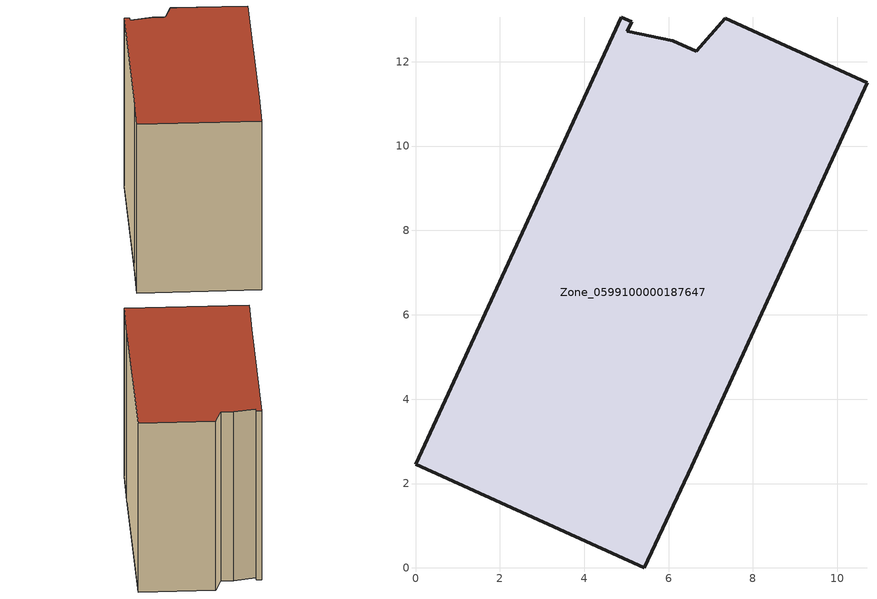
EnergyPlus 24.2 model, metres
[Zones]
Zone_0599100000187647
 floor ground (C_G): 6.1,12.5 6.65,12.24 7.34,13.04 10.7,11.51 6.54,2.41 5.42,0 0,2.46 1.12,4.87 4.87,13.06 5.12,12.94 5.02,12.73 z0
 wall outside (C_F): 5.42,0 6.54,2.41 10.7,11.51 7.34,13.04 6.65,12.24 6.1,12.5 5.02,12.73 5.12,12.94 4.87,13.06 1.12,4.87 0,2.46 5.42,0 z0:8.89
 roof outside (C_R): 6.65,12.24 6.1,12.5 5.02,12.73 5.12,12.94 4.87,13.06 1.12,4.87 0,2.46 5.42,0 6.54,2.41 10.7,11.51 7.34,13.04 z8.89
[BUILDING]
Pand.0599100000187647: North Axis=0; Terrain=City; Loads Convergence Tolerance Value=0.04; Temperature Convergence Tolerance Value=0.4; Solar Distribution=FullExterior; Maximum Number of Warmup Days=25; Minimum Number of Warmup Days=1
[Site:Location]
Rotterdam.The.Hague.AP_ZH_NLD Design_Conditions: Latitude=51.96; Longitude=4.45; Time Zone=1; Elevation=-4.5
[SITE:GROUNDTEMPERATURE:BUILDINGSURFACE]
18, 18, 18, 18, 18, 18, 18, 18, 18, 18, 18, 18
[MATERIAL] Thermal Absorptance=0.9; Solar Absorptance=0.7; Visible Absorptance=0.7
Name | Roughness | Thickness | Conductivity | Density | Specific Heat
G.TI.1946 | MediumSmooth | 0.15 | 1 | 540 | 1210
F.TI.1946 | Rough | 0.3 | 0.857143 | 1920 | 840
R.TI.1946 | MediumRough | 0.2 | 0.1 | 1500 | 1000
[CONSTRUCTION]
C_G: G.TI.1946
C_F: F.TI.1946
C_R: R.TI.1946
[ZONE]
Zone_0599100000187647: Type=1; Multiplier=1; Ceiling Height=Autocalculate; Volume=Autocalculate; Floor Area=autocalculate; Part of Total Floor Area=Yes
[ZONEINFILTRATION:DESIGNFLOWRATE]
Infil_Zone_0599100000187647: Zone or ZoneList or Space or SpaceList=Zone_0599100000187647; Schedule=AlwaysOn; Design Flow Rate Calculation Method=Flow/Area; Flow Rate per Floor Area=0.003; Constant Term Coefficient=1; Temperature Term Coefficient=0; Velocity Term Coefficient=0; Velocity Squared Term Coefficient=0
[HVACTEMPLATE:ZONE:IDEALLOADSAIRSYSTEM]
Zone_0599100000187647: Maximum Heating Supply Air Temperature=50; Minimum Cooling Supply Air Temperature=13; Maximum Heating Supply Air Humidity Ratio=0.0156; Minimum Cooling Supply Air Humidity Ratio=0.0077; Heating Limit=NoLimit; Cooling Limit=NoLimit; Dehumidification Control Type=ConstantSensibleHeatRatio; Cooling Sensible Heat Ratio=0.7; Dehumidification Setpoint=60; Humidification Control Type=None; Humidification Setpoint=30; Outdoor Air Method=None; Outdoor Air Flow Rate per Person=0.00944; Outdoor Air Flow Rate per Zone Floor Area=0; Outdoor Air Flow Rate per Zone=0; Demand Controlled Ventilation Type=None; Outdoor Air Economizer Type=NoEconomizer; Heat Recovery Type=None; Sensible Heat Recovery Effectiveness=0.7; Latent Heat Recovery Effectiveness=0.65
[ZONECONTROL:THERMOSTAT]
ThermostatControl_Zone_0599100000187647: Zone or ZoneList=Zone_0599100000187647; Control Type Schedule=DualSetpointControlType; Control 1=Thermostat_Zone_0599100000187647; Temperature Difference Between Cutout And Setpoint=0
[THERMOSTATSETPOINT:DUALSETPOINT]
Thermostat_Zone_0599100000187647: Heating Setpoint Temperature Schedule=HeatingSetpoint_Zone_0599100000187647; Cooling Setpoint Temperature Schedule=CoolingSetpoint_Zone_0599100000187647
[SCHEDULE:COMPACT]
HeatingSetpoint_Zone_0599100000187647: Through: 12/31, For: AllDays, Until: 24:00, 21
CoolingSetpoint_Zone_0599100000187647: Through: 12/31, For: AllDays, Until: 24:00, 24
DualSetpointControlType: Through: 12/31, For: AllDays, Until: 24:00, 4
AlwaysOn: Through: 12/31, For: AllDays, Until: 24:00, 1
